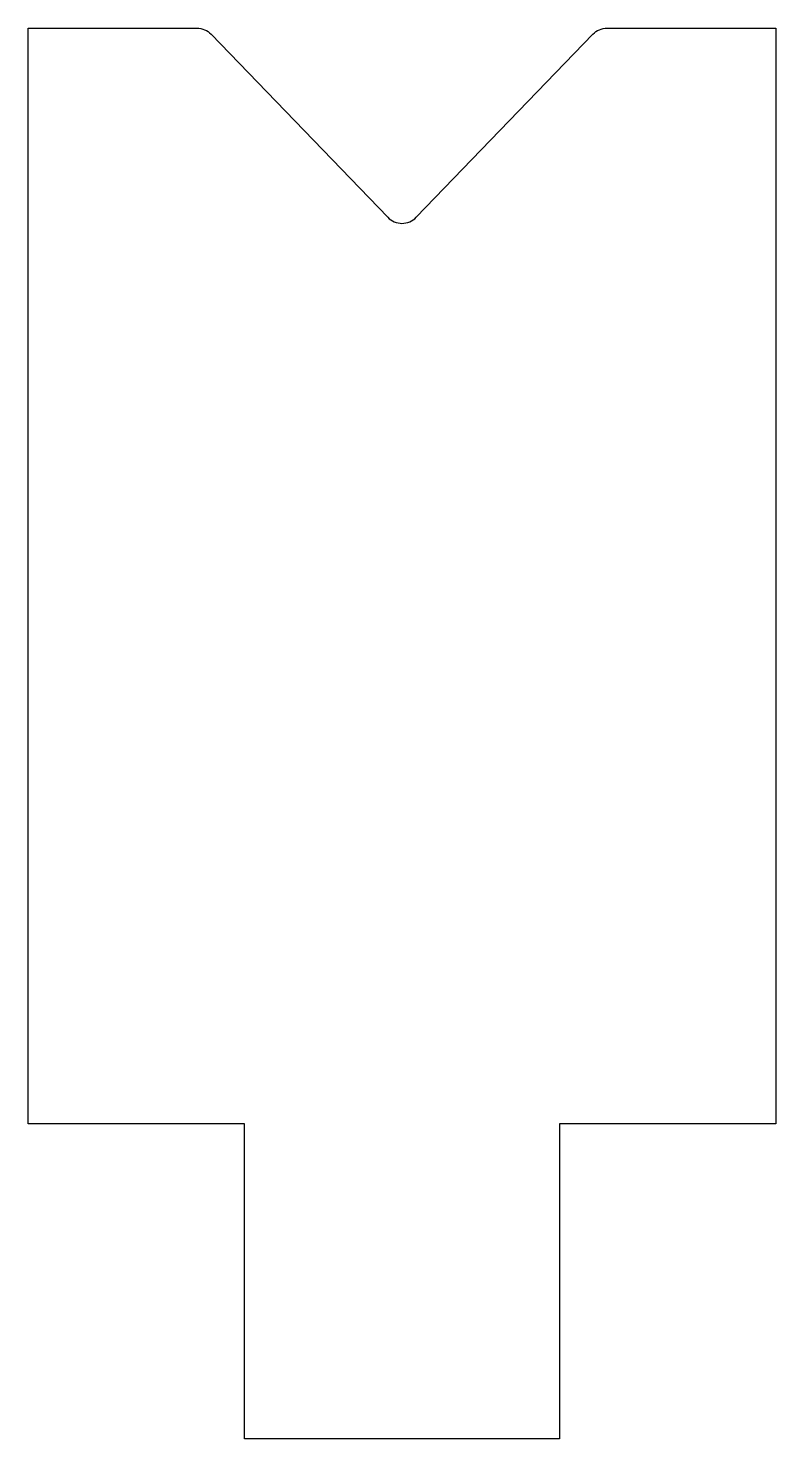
# Model space of a CAD drawing. Header units: millimetres. Extents: x 0 to 30.2, y -56.9 to 0.
import ezdxf

# ---------------------------------------------------------------- set-up
doc = ezdxf.new("R2010")
doc.units = ezdxf.units.MM

msp = doc.modelspace()

# ---------------------------------------------------------------- linework, layer by layer
at = {"layer": 'OUTER_PROFILES'}
msp.add_lwpolyline([(14.51, -7.628, 0.424475), (15.652, -7.628), (22.785, -0.242, -0.203452), (23.356, 0), (30.163, 0), (30.163, -44.196), (21.431, -44.196), (21.431, -56.896), (8.731, -56.896), (8.731, -44.196), (0, -44.196), (0, 0), (6.807, 0, -0.203452), (7.378, -0.242)], format="xyb", close=True, dxfattribs=at)

doc.saveas('drawing.dxf')
